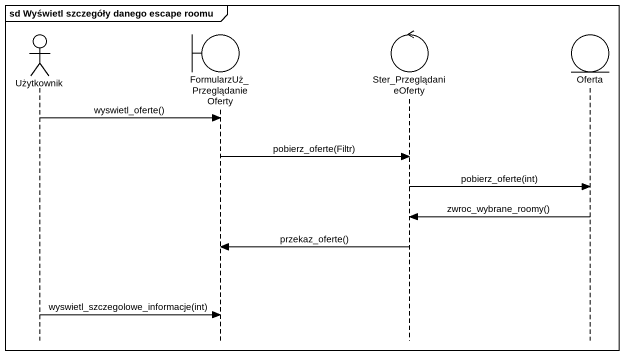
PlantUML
@startuml
mainframe sd Wyświetl szczegóły danego escape roomu
hide footbox
actor Użytkownik
boundary "FormularzUż_PrzeglądanieOferty" as FormularzUż
control Ster_PrzeglądanieOferty
entity Oferta

Użytkownik -> FormularzUż : wyswietl_oferte()
FormularzUż -> Ster_PrzeglądanieOferty : pobierz_oferte(Filtr)
Ster_PrzeglądanieOferty -> Oferta : pobierz_oferte(int)
Oferta -> Ster_PrzeglądanieOferty : zwroc_wybrane_roomy()
Ster_PrzeglądanieOferty -> FormularzUż : przekaz_oferte()
Użytkownik -> FormularzUż : wyswietl_szczegolowe_informacje(int)
@enduml
